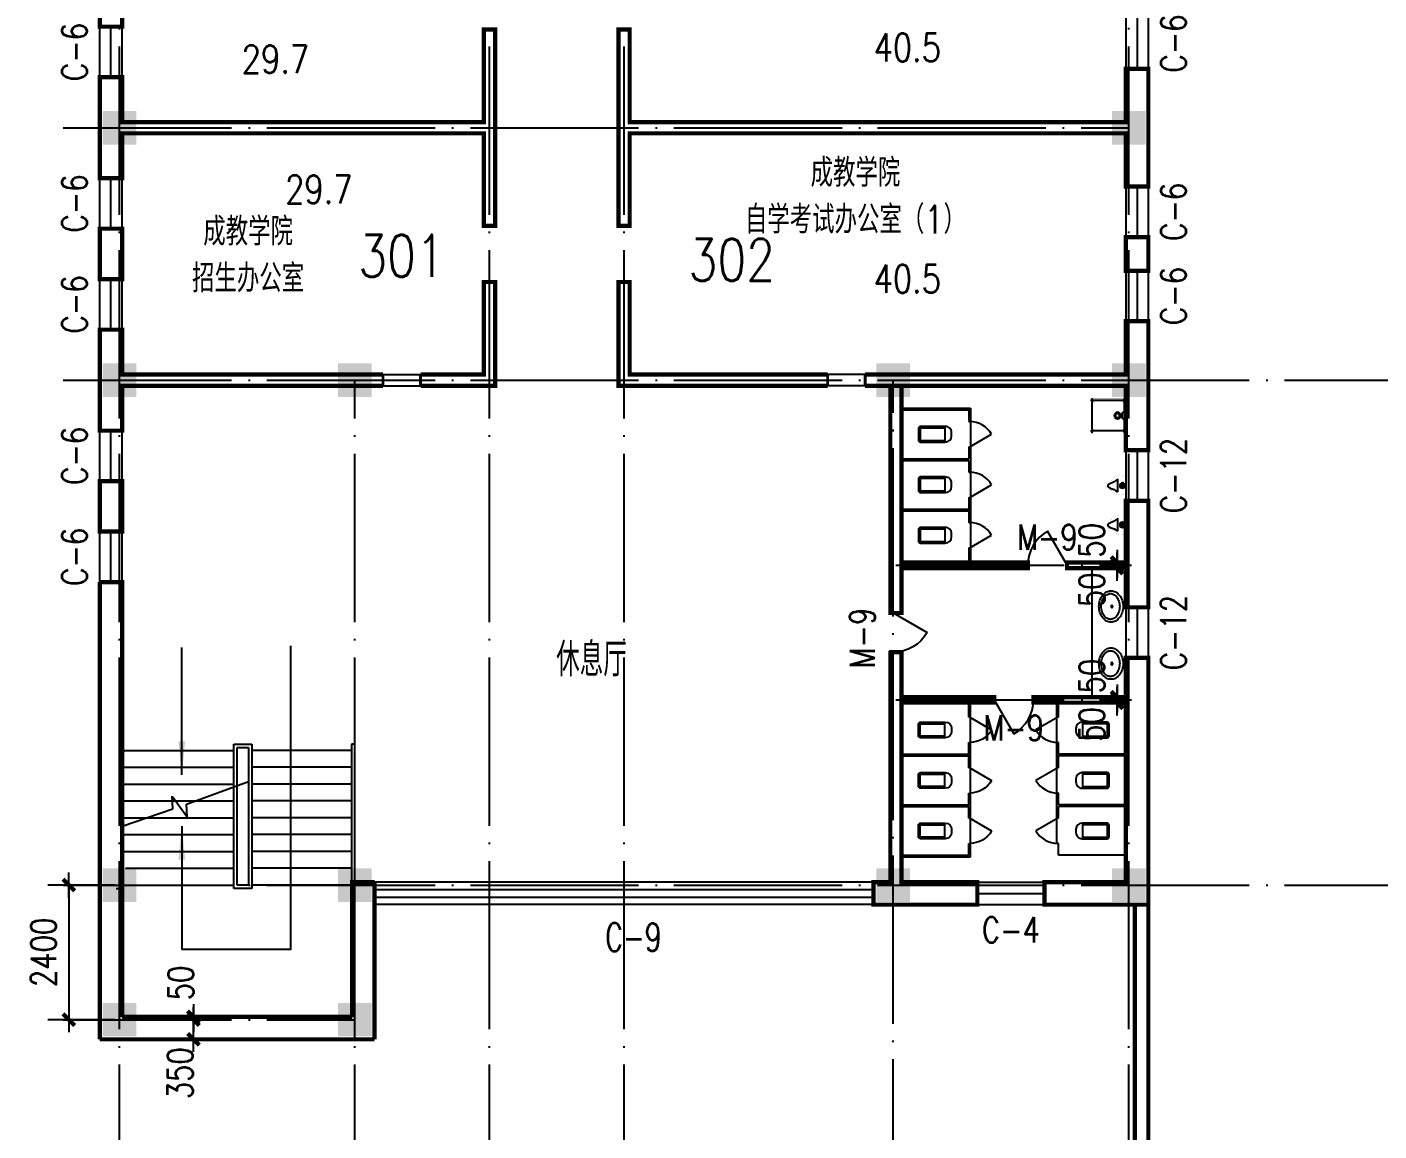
# Model space of a CAD drawing. Extents: x -55219 to 470149, y 494712 to 780039.
# Drawn here: x 226909 to 251020, y 612417 to 632094 of the extents above; entities that cross this region are included whole.
import ezdxf
from ezdxf.enums import TextEntityAlignment as Align

# ---------------------------------------------------------------- set-up
doc = ezdxf.new("R2010")
doc.units = 0
doc.header["$LTSCALE"] = 1500
doc.header["$MEASUREMENT"] = 0
doc.linetypes.add('DOTE', pattern=[2.42, 2, -0.2, 0.02, -0.2])
doc.layers.get('0').update_dxf_attribs({"linetype": 'CONTINUOUS'})
doc.layers.get('DEFPOINTS').update_dxf_attribs({"linetype": 'CONTINUOUS'})
for name, color, linetype in [('COLUMN', 7, 'CONTINUOUS'), ('DOTE', 1, 'DOTE'), ('LVTRY', 6, 'CONTINUOUS'), ('LVTRY_WINDOW', 7, 'CONTINUOUS'), ('OTHER', 7, 'CONTINUOUS'), ('PUB_DIM', 3, 'CONTINUOUS'), ('PUB_TEXT', 7, 'CONTINUOUS'), ('PUB_WALL', 255, 'CONTINUOUS'), ('STAIR', 2, 'CONTINUOUS'), ('WALL', 255, 'CONTINUOUS'), ('WINDOW', 2, 'CONTINUOUS'), ('WINDOW_TEXT', 7, 'CONTINUOUS')]:
    doc.layers.add(name, color=color, linetype=linetype)
doc.styles.add('_HZTXT', font='txt.shx', dxfattribs={"width": 0.8, "bigfont": 'hztxt.shx'})
doc.styles.add('_SIMPLEX', font='SIMPLEX.shx', dxfattribs={"width": 0.6})
doc.styles.add('DIM_FONT', font='SIMPLEX.shx', dxfattribs={"width": 0.8})
doc.styles.add('SIMPLEX', font='SIMPLEX.SHX')
doc.dimstyles.new('AXIS150', dxfattribs={"dimscale": 1.5, "dimtxt": 300, "dimasz": 1, "dimexe": 250, "dimexo": 300, "dimgap": 150, "dimtad": 1, "dimdec": 0, "dimzin": 0, "dimdsep": 46, "dimtxsty": 'DIM_FONT', "dimblk": '_DIMX', "dimcen": 0.09, "dimse1": 1, "dimse2": 1, "dimclrt": 7, "dimadec": 0, "dimazin": 0, "dimtfac": 1, "dimtdec": 0, "dimtix": 1, "dimtmove": 2, "dimatfit": 3, "dimldrblk": '_DIMX', "dimfxl": 1, "dimtolj": 1, "dimtzin": 0, "dimarcsym": 0})
doc.dimstyles.new('DIMN150', dxfattribs={"dimscale": 1.5, "dimtxt": 300, "dimasz": 1, "dimexe": 250, "dimexo": 300, "dimgap": 150, "dimtad": 1, "dimdec": 0, "dimzin": 0, "dimdsep": 46, "dimtxsty": 'DIM_FONT', "dimblk": '_DIMX', "dimcen": 0.09, "dimclrt": 7, "dimadec": 0, "dimazin": 0, "dimtfac": 1, "dimtdec": 0, "dimtix": 1, "dimtmove": 2, "dimatfit": 3, "dimldrblk": '_DIMX', "dimfxl": 1, "dimtolj": 1, "dimtzin": 0, "dimarcsym": 0})

# ---------------------------------------------------------------- blocks, each defined once
blk = doc.blocks.new('_FZH')
blk.add_solid([(0.5, 0.5), (0.5, -0.5), (-0.5, 0.5), (-0.5, -0.5)])
blk = doc.blocks.new('_ARROW')
blk.add_solid([(0, 0), (-1, 0.1), (-1, -0.1)])
blk = doc.blocks.new('_LV6')
for p, q in [((-140, -340), (-140, -780)), ((-110, -340), (-110, -770)), ((100, -300), (-100, -300)), ((100, -330), (-100, -330)), ((110, -770), (110, -340)), ((140, -780), (140, -340)), ((140, -770), (-140, -770)), ((-30, -890), (30, -890))]:
    blk.add_line(p, q)
for centre, radius, start, end in [((-100, -340), 40, 90, 180), ((-100, -340), 10, 90, 180), ((100, -340), 40, 0, 90), ((100, -340), 10, 0, 90), ((-30, -780), 110, 180, 270), ((30, -780), 110, 270, 0)]:
    blk.add_arc(centre, radius, start, end)
blk = doc.blocks.new('_DBLK')
blk.add_line((-0.5, 0), (0, -0.866))
blk.add_arc((-0.5, 0), 1, 300, 0)
at = {"layer": 'WINDOW_TEXT', "style": 'SIMPLEX', "flags": 9}
blk.add_attdef('A', text='', height=1, dxfattribs=at).set_placement((0, 1.5), align=Align.MIDDLE)
blk = doc.blocks.new('M_E9')
for p, q in [((-285, -420), (-285, -40)), ((-265, -20), (265, -20)), ((285, -180), (245, -197.5)), ((285, -40), (285, -420)), ((245, -197.5), (245, -262.5)), ((245, -262.5), (285, -280)), ((265, -440), (-265, -440))]:
    blk.add_line(p, q)
at = {"const_width": 1.5}
for points in [[(-275, 0, 0.4142136), (-305, -30, 0.4142136)], [(305, -30, 0.4142136), (275, 0, 0.4142136)], [(-305, -430, 0.4142136), (-275, -460, 0.4142136)], [(275, -460, 0.4142136), (305, -430, 0.4142136)]]:
    blk.add_lwpolyline(points, format="xyb", dxfattribs=at)
for points in [[(-275, 0), (275, 0)], [(-305, -430), (-305, -30)], [(305, -30), (305, -430)], [(275, -460), (-275, -460)]]:
    blk.add_lwpolyline(points, dxfattribs=at)
for radius in [50, 32.5]:
    blk.add_circle((165, -230), radius)
for centre, start, end in [((-265, -40), 90, 180), ((265, -40), 0, 90), ((-265, -420), 180, 270), ((265, -420), 270, 0)]:
    blk.add_arc(centre, 20, start, end)
at = {"width": 0.8, "flags": 9}
for tag in ['XSIZE', 'YSIZE']:
    blk.add_attdef(tag, (0, 0), '', height=0.5, dxfattribs=at)
blk = doc.blocks.new('M_E14')
blk.add_line((-116, -146), (109, -146))
at = {"const_width": 1.5}
for points in [[(-185, 0), (-185, -10), (-165, -10)], [(-185, 0), (185, 0), (185, -10), (165, -10)], [(-137, -207), (-146, -194), (-153, -182), (-159, -172), (-163, -162), (-166, -154), (-168, -146), (-169, -139), (-170, -133), (-171, -127), (-172, -121), (-172, -115), (-173, -110), (-173, -104), (-173, -98), (-173, -92), (-173, -86), (-173, -79), (-173, -72), (-172, -64), (-171, -54), (-170, -44), (-168, -31), (-166, -17), (-164, -9)], [(-137, -205), (-127, -214)], [(-130, -211), (-128, -213), (-120, -221), (-113, -229), (-107, -236), (-102, -244), (-98, -251), (-93, -259), (-90, -266), (-86, -274), (-83, -281), (-80, -288), (-77, -295), (-74, -302), (-71, -308), (-68, -314), (-65, -320), (-62, -325), (-58, -330), (-55, -334), (-51, -338), (-47, -342), (-43, -345), (-39, -348), (-34, -351), (-30, -353), (-25, -355), (-20, -357), (-15, -358), (-10, -359), (-5, -360), (0, -360), (0, -360)], [(120, -218), (119, -220), (110, -227), (103, -235), (97, -242), (91, -249), (86, -256), (81, -264), (77, -271), (73, -278), (70, -285), (66, -292), (63, -299), (60, -306), (57, -312), (53, -318), (50, -323), (46, -328), (42, -332), (38, -337), (34, -340), (30, -344), (26, -347), (22, -350), (17, -352), (12, -354), (8, -356), (3, -357), (-1, -358)], [(129, -212), (117, -220)], [(128, -215), (138, -202), (145, -191), (152, -180), (156, -171), (160, -163), (162, -156), (164, -149), (165, -142), (166, -136), (167, -130), (168, -125), (169, -119), (170, -114), (170, -108), (170, -102), (171, -96), (171, -89), (171, -82), (171, -73), (171, -64), (170, -53), (169, -41), (167, -27), (165, -10)], [(166, -14), (165, -9)]]:
    blk.add_lwpolyline(points, dxfattribs=at)
for radius in [47.3, 34.6, 22.1]:
    blk.add_circle((-4, -62), radius)
for centre, radius, start, end in [((-387, -363), 346, 14.0616, 38.7001), ((331, -366), 312, 135.2868, 164.3913), ((-10, -276), 40.9, 183.6565, 351.9398)]:
    blk.add_arc(centre, radius, start, end)
at = {"width": 0.8, "flags": 9}
for tag in ['XSIZE', 'YSIZE']:
    blk.add_attdef(tag, (0, 0), '', height=0.5, dxfattribs=at)
blk = doc.blocks.new('_LV3')
for points in [[(280, -265, 0.12431), (260, -186, 0.105707), (198, -113, 0.086941), (110, -67, 0.077137), (0, -50, 0.077137), (-110, -67, 0.086941), (-198, -113, 0.105707), (-260, -186, 0.12431), (-280, -265, 0.12431), (-260, -344, 0.105707), (-198, -417, 0.086941), (-110, -463, 0.077137), (0, -480, 0.077137), (110, -463, 0.086941), (198, -417, 0.105707), (260, -344, 0.12431)], [(230, -275, 0.12431), (216, -220, 0.105707), (168, -163, 0.086941), (95, -125, 0.077137), (0, -110, 0.077137), (-95, -125, 0.086941), (-168, -163, 0.105707), (-216, -220, 0.12431), (-230, -275, 0.12431), (-216, -330, 0.105707), (-168, -387, 0.086941), (-95, -425, 0.077137), (0, -440, 0.077137), (95, -425, 0.086941), (168, -387, 0.105707), (216, -330, 0.12431)]]:
    blk.add_lwpolyline(points, format="xyb", close=True)
blk.add_circle((0, -250), 20)
blk = doc.blocks.new('_DIMX')
blk.add_line((-150, 0), (150, 0))
at = {"const_width": 50}
blk.add_lwpolyline([(-70, -70), (70, 70)], dxfattribs=at)
blk = doc.blocks.new('*D275')
at = {"color": 0, "linetype": 'ByBlock'}
for p, q in [((229427, 614400), (229502, 614400)), ((229877, 614402), (229877, 614403)), ((229877, 614050), (229877, 614400)), ((229877, 614050), (229877, 614400)), ((229427, 614050), (229502, 614050)), ((229877, 614049), (229877, 614047))]:
    blk.add_line(p, q, dxfattribs=at)
at = {"layer": 'DEFPOINTS', "color": 0, "linetype": 'ByBlock'}
for p in [(229877, 614400), (229877, 614400), (229877, 614050)]:
    blk.add_point(p, dxfattribs=at)
at = {"color": 0, "linetype": 'ByBlock', "xscale": 1.5, "yscale": 1.5, "zscale": 1.5}
for p, rotation in [((229877, 614400), 270), ((229877, 614050), 90)]:
    blk.add_blockref('_DIMX', p, dxfattribs=dict(at, rotation=rotation))
at = {"color": 7, "linetype": 'ByBlock', "insert": (229639, 613446), "char_height": 450, "attachment_point": 5, "rotation": 90, "style": 'DIM_FONT'}
blk.add_mtext('\\A1;350', dxfattribs=at)
blk = doc.blocks.new('*D276')
at = {"color": 0, "linetype": 'ByBlock'}
for p, q in [((229427, 614450), (229502, 614450)), ((229427, 614400), (229502, 614400)), ((229877, 614452), (229877, 614453)), ((229877, 614400), (229877, 614450)), ((229877, 614400), (229877, 614450)), ((229877, 614399), (229877, 614397))]:
    blk.add_line(p, q, dxfattribs=at)
at = {"layer": 'DEFPOINTS', "color": 0, "linetype": 'ByBlock'}
for p in [(229877, 614450), (229877, 614450), (229877, 614400)]:
    blk.add_point(p, dxfattribs=at)
at = {"color": 0, "linetype": 'ByBlock', "xscale": 1.5, "yscale": 1.5, "zscale": 1.5}
for p, rotation in [((229877, 614450), 270), ((229877, 614400), 90)]:
    blk.add_blockref('_DIMX', p, dxfattribs=dict(at, rotation=rotation))
at = {"color": 7, "linetype": 'ByBlock', "insert": (229650, 615054), "char_height": 450, "attachment_point": 5, "rotation": 90, "style": 'DIM_FONT'}
blk.add_mtext('\\A1;50', dxfattribs=at)
blk = doc.blocks.new('*D277')
at = {"color": 0, "linetype": 'ByBlock'}
for p, q in [((228474, 616800), (227279, 616800)), ((227654, 616799), (227654, 614402)), ((228474, 614400), (227279, 614400))]:
    blk.add_line(p, q, dxfattribs=at)
at = {"layer": 'DEFPOINTS', "color": 0, "linetype": 'ByBlock'}
for p in [(228924, 616800), (227654, 614400), (228924, 614400)]:
    blk.add_point(p, dxfattribs=at)
at = {"color": 0, "linetype": 'ByBlock', "xscale": 1.5, "yscale": 1.5, "zscale": 1.5}
for p, rotation in [((227654, 616800), 90), ((227654, 614400), 270)]:
    blk.add_blockref('_DIMX', p, dxfattribs=dict(at, rotation=rotation))
at = {"color": 7, "linetype": 'ByBlock', "insert": (227204, 615600), "char_height": 450, "attachment_point": 5, "rotation": 90, "style": 'DIM_FONT'}
blk.add_mtext('\\A1;2400', dxfattribs=at)
blk = doc.blocks.new('_WBLK')
for p, q in [((-0.5, 0.5), (0.5, 0.5)), ((-0.5, 0), (0.5, 0)), ((-0.5, -0.5), (0.5, -0.5))]:
    blk.add_line(p, q)
at = {"layer": 'WINDOW_TEXT', "style": 'SIMPLEX', "flags": 9}
blk.add_attdef('A', text='', height=1, dxfattribs=at).set_placement((0, 1.5), align=Align.MIDDLE)
blk = doc.blocks.new('*D1328')
at = {"color": 0, "linetype": 'ByBlock'}
for p, q in [((246348, 620102), (246348, 620103)), ((246348, 620050), (246348, 620100)), ((246348, 620050), (246348, 620100)), ((246348, 620049), (246348, 620047))]:
    blk.add_line(p, q, dxfattribs=at)
at = {"layer": 'DEFPOINTS', "color": 0, "linetype": 'ByBlock'}
for p in [(246348, 620100), (246348, 620100), (246348, 620050)]:
    blk.add_point(p, dxfattribs=at)
at = {"color": 0, "linetype": 'ByBlock', "xscale": 1.5, "yscale": 1.5, "zscale": 1.5}
for p, rotation in [((246348, 620100), 270), ((246348, 620050), 90)]:
    blk.add_blockref('_DIMX', p, dxfattribs=dict(at, rotation=rotation))
at = {"color": 7, "linetype": 'ByBlock', "insert": (245898, 619663), "char_height": 450, "attachment_point": 5, "rotation": 90, "style": 'DIM_FONT'}
blk.add_mtext('\\A1;50', dxfattribs=at)
blk = doc.blocks.new('*D1329')
at = {"color": 0, "linetype": 'ByBlock'}
for p, q in [((246348, 620152), (246348, 620153)), ((246348, 620100), (246348, 620150)), ((246348, 620100), (246348, 620150)), ((246348, 620099), (246348, 620097))]:
    blk.add_line(p, q, dxfattribs=at)
at = {"layer": 'DEFPOINTS', "color": 0, "linetype": 'ByBlock'}
for p in [(246348, 620150), (246348, 620150), (246348, 620100)]:
    blk.add_point(p, dxfattribs=at)
at = {"color": 0, "linetype": 'ByBlock', "xscale": 1.5, "yscale": 1.5, "zscale": 1.5}
for p, rotation in [((246348, 620150), 270), ((246348, 620100), 90)]:
    blk.add_blockref('_DIMX', p, dxfattribs=dict(at, rotation=rotation))
at = {"color": 7, "linetype": 'ByBlock', "insert": (245898, 620525), "char_height": 450, "attachment_point": 5, "rotation": 90, "style": 'DIM_FONT'}
blk.add_mtext('\\A1;50', dxfattribs=at)
blk = doc.blocks.new('*D1330')
at = {"color": 0, "linetype": 'ByBlock'}
for p, q in [((246348, 622502), (246348, 622503)), ((246348, 622450), (246348, 622500)), ((246348, 622450), (246348, 622500)), ((246348, 622449), (246348, 622447))]:
    blk.add_line(p, q, dxfattribs=at)
at = {"layer": 'DEFPOINTS', "color": 0, "linetype": 'ByBlock'}
for p in [(246348, 622500), (246348, 622500), (246348, 622450)]:
    blk.add_point(p, dxfattribs=at)
at = {"color": 0, "linetype": 'ByBlock', "xscale": 1.5, "yscale": 1.5, "zscale": 1.5}
for p, rotation in [((246348, 622500), 270), ((246348, 622450), 90)]:
    blk.add_blockref('_DIMX', p, dxfattribs=dict(at, rotation=rotation))
at = {"color": 7, "linetype": 'ByBlock', "insert": (245898, 622063), "char_height": 450, "attachment_point": 5, "rotation": 90, "style": 'DIM_FONT'}
blk.add_mtext('\\A1;50', dxfattribs=at)
blk = doc.blocks.new('*D1331')
at = {"color": 0, "linetype": 'ByBlock'}
for p, q in [((246348, 622552), (246348, 622553)), ((246348, 622500), (246348, 622550)), ((246348, 622500), (246348, 622550)), ((246348, 622499), (246348, 622497))]:
    blk.add_line(p, q, dxfattribs=at)
at = {"layer": 'DEFPOINTS', "color": 0, "linetype": 'ByBlock'}
for p in [(246348, 622550), (246348, 622550), (246348, 622500)]:
    blk.add_point(p, dxfattribs=at)
at = {"color": 0, "linetype": 'ByBlock', "xscale": 1.5, "yscale": 1.5, "zscale": 1.5}
for p, rotation in [((246348, 622550), 270), ((246348, 622500), 90)]:
    blk.add_blockref('_DIMX', p, dxfattribs=dict(at, rotation=rotation))
at = {"color": 7, "linetype": 'ByBlock', "insert": (245898, 622944), "char_height": 450, "attachment_point": 5, "rotation": 90, "style": 'DIM_FONT'}
blk.add_mtext('\\A1;50', dxfattribs=at)

msp = doc.modelspace()

# ---------------------------------------------------------------- linework, layer by layer
for p, q in [((242306.3, 616850.4), (242306.3, 620950.4)), ((242506.3, 618150.4), (242506.3, 620050.4))]:
    msp.add_line(p, q)
at = {"layer": 'DOTE'}
for p, q in [((228556.3, 603338.4), (228556.3, 673575.1)), ((237556.3, 603338.4), (237556.3, 673575.1)), ((246556.3, 603338.4), (246556.3, 673575.1)), ((235156.3, 603338.4), (235156.3, 659400.4)), ((227556.3, 630300.4), (246556.3, 630300.4)), ((227556.3, 625800.4), (306558.6, 625800.4)), ((227556.3, 625800.4), (246556.3, 625800.4)), ((232756.3, 603338.4), (232756.3, 625800.4)), ((242356.3, 603437.5), (242356.3, 625800.4)), ((242406.3, 622500.4), (246606.3, 622500.4)), ((242406.3, 620100.4), (246606.3, 620100.4)), ((227556.3, 616800.4), (299906.3, 616800.4)), ((227556.3, 614400.4), (232756.3, 614400.4))]:
    msp.add_line(p, q, dxfattribs=at)
at = {"layer": 'LVTRY'}
for p, q in [((242506.3, 625300.1), (243736.3, 625300.1)), ((242506.3, 625270.1), (243706.3, 625270.1)), ((243706.3, 625270.1), (243706.3, 625060.1)), ((243736.3, 625300.1), (243736.3, 625060.1)), ((243706.3, 625060.1), (243736.3, 625060.1)), ((243736.3, 625060.1), (243736.3, 622550.1)), ((243706.3, 624610.1), (243706.3, 624400.1)), ((243706.3, 624610.1), (243736.3, 624610.1)), ((243736.3, 624610.1), (243736.3, 624160.1)), ((242506.3, 624400.1), (243706.3, 624400.1)), ((242506.3, 624370.1), (243706.3, 624370.1)), ((243706.3, 624370.1), (243706.3, 624160.1)), ((243706.3, 624160.1), (243736.3, 624160.1)), ((243706.3, 623710.1), (243706.3, 623500.1)), ((243706.3, 623710.1), (243736.3, 623710.1)), ((242506.3, 623500.1), (243735.8, 623500.1)), ((242506.3, 623500.1), (243706.3, 623500.1)), ((242506.3, 623470.1), (243706.3, 623470.1)), ((243706.3, 623470.1), (243706.3, 623260.1)), ((243736.3, 623500.6), (243735.8, 623500.1)), ((243706.3, 623260.1), (243736.3, 623260.1)), ((243706.3, 622810.1), (243736.3, 622810.1)), ((243706.3, 622810.1), (243706.3, 622550.1)), ((245906.3, 620150.4), (245906.3, 622450.1)), ((243706.3, 619790.4), (243706.3, 620050.4)), ((243736.3, 619999.9), (243735.8, 620000.4)), ((243736.3, 617540.4), (243736.3, 620050.4)), ((245276.3, 617540.4), (245276.3, 620050.4)), ((245276.3, 619999.9), (245276.8, 620000.4)), ((245306.3, 619790.4), (245306.3, 620050.4)), ((243706.3, 619790.4), (243736.3, 619790.4)), ((245306.3, 619790.4), (245276.3, 619790.4)), ((243706.3, 619130.4), (243706.3, 619340.4)), ((243706.3, 619340.4), (243736.3, 619340.4)), ((245306.3, 619340.4), (245276.3, 619340.4)), ((245306.3, 619130.4), (245306.3, 619340.4)), ((242506.3, 619130.4), (243706.3, 619130.4)), ((242506.3, 619100.4), (243735.8, 619100.4)), ((242506.3, 619100.4), (243706.3, 619100.4)), ((243706.3, 618890.4), (243706.3, 619100.4)), ((243736.3, 619099.9), (243735.8, 619100.4)), ((245276.3, 619099.9), (245276.8, 619100.4)), ((246506.3, 619100.4), (245276.8, 619100.4)), ((246506.3, 619130.4), (245306.3, 619130.4)), ((246506.3, 619100.4), (245306.3, 619100.4)), ((245306.3, 618890.4), (245306.3, 619100.4)), ((243706.3, 618890.4), (243736.3, 618890.4)), ((245306.3, 618890.4), (245276.3, 618890.4)), ((242506.3, 618230.4), (243706.3, 618230.4)), ((243706.3, 618230.4), (243706.3, 618440.4)), ((243706.3, 618440.4), (243736.3, 618440.4)), ((243736.3, 617990.4), (243736.3, 618440.4)), ((245276.3, 617990.4), (245276.3, 618440.4)), ((245306.3, 618440.4), (245276.3, 618440.4)), ((245306.3, 618230.4), (245306.3, 618440.4)), ((246506.3, 618230.4), (245306.3, 618230.4)), ((242506.3, 618200.4), (243706.3, 618200.4)), ((243706.3, 617990.4), (243706.3, 618200.4)), ((243706.3, 617990.4), (243736.3, 617990.4)), ((245306.3, 617990.4), (245276.3, 617990.4)), ((245306.3, 617990.4), (245306.3, 618200.4)), ((246506.3, 618200.4), (245306.3, 618200.4)), ((243706.3, 617330.4), (243706.3, 617540.4)), ((243706.3, 617540.4), (243736.3, 617540.4)), ((243736.3, 617300.4), (243736.3, 617540.4)), ((245306.3, 617540.4), (245276.3, 617540.4)), ((245306.3, 617330.4), (245306.3, 617540.4)), ((242506.3, 617330.4), (243706.3, 617330.4)), ((242506.3, 617300.4), (243736.3, 617300.4)), ((246506.3, 617330.4), (245306.3, 617330.4)), ((242006.3, 616850.4), (233106.3, 616850.4)), ((242006.3, 616715.4), (233106.3, 616715.4)), ((242006.3, 616575.9), (233106.3, 616575.9)), ((242006.3, 616450.4), (233106.3, 616450.4))]:
    msp.add_line(p, q, dxfattribs=at)
at = {"layer": 'LVTRY', "const_width": 50}
for points in [[(233256.3, 625900.4), (233256.3, 625700.4)], [(233926.3, 625700.4), (233926.3, 625900.4)], [(241186.3, 625700.4), (241186.3, 625900.4)], [(241856.3, 625900.4), (241856.3, 625700.4)]]:
    msp.add_lwpolyline(points, dxfattribs=at)
at = {"layer": 'OTHER'}
for p, q in [((229753.5, 618244.7), (230859.5, 618645.8)), ((229499.8, 618386.7), (229762.7, 618014)), ((229509, 618156), (229499.8, 618386.7)), ((229762.7, 618014), (229753.5, 618244.7)), ((228606.3, 617850.4), (229509, 618156))]:
    msp.add_line(p, q, dxfattribs=at)
at = {"layer": 'PUB_DIM'}
for points in [[(229668.8, 617850.4), (229668.8, 615655.2), (231613.9, 615655.2), (231613.9, 621061.4)], [(229668.8, 618763.7), (229668.8, 621034.4)]]:
    msp.add_lwpolyline(points, dxfattribs=at)
at = {"layer": 'PUB_WALL', "const_width": 75}
for points in [[(246666.3, 616450.4), (246666.3, 605333.1), (246666.8, 605332.6), (284932.6, 605332.6), (300774, 621174), (300774, 662300.4), (289656.3, 662300.4)], [(246906.3, 629250.4), (246906.3, 631350.4), (246506.3, 631350.4), (246506.3, 630400.4), (237656.3, 630400.4), (237656.3, 632050.4), (237456.3, 632050.4), (237456.3, 628550.4), (237656.3, 628550.4), (237656.3, 630200.4), (246506.3, 630200.4), (246506.3, 629250.4), (246906.3, 629250.4)], [(233926.3, 625700.4), (235256.3, 625700.4), (235256.3, 627550.4), (235056.3, 627550.4), (235056.3, 625900.4), (233926.3, 625900.4)], [(241186.3, 625700.4), (237456.3, 625700.4), (237456.3, 627550.4), (237656.3, 627550.4), (237656.3, 625900.4), (241186.3, 625900.4)], [(241856.3, 625900.4), (246506.3, 625900.4), (246506.3, 626850.4), (246906.3, 626850.4), (246906.3, 624550.4), (246506.3, 624550.4), (246506.3, 625700.4), (241856.3, 625700.4)], [(233256.3, 625900.4), (228606.3, 625900.4), (228606.3, 626700.4), (228206.3, 626700.4), (228206.3, 624900.4), (228606.3, 624900.4), (228606.3, 625700.4), (233256.3, 625700.4)], [(242306.3, 625700.4), (242306.3, 622500.4), (242306.3, 621650.4), (242506.3, 621650.4), (242506.3, 622450.1), (244756.3, 622450.1), (244756.3, 622550.1), (242506.3, 622550.1), (242506.3, 625700.4)], [(246506.3, 622450.1), (246506.3, 622450.1), (245456.3, 622450.1), (245456.3, 622550.1), (246506.3, 622550.1)], [(242506.3, 621650.4), (242506.3, 622450.1)], [(228206.3, 622200.4), (228606.3, 622200.4), (228606.3, 614450.9)], [(228206.3, 614050.9), (228206.3, 622200.4)], [(246506.3, 620150.4), (246506.3, 620150.4), (244856.3, 620150.4), (244856.3, 620050.4), (246506.3, 620050.4)], [(228606.3, 619200.4), (228606.3, 620028.5)], [(228606.3, 619018.9), (228606.3, 618818.9)], [(232706.3, 614450.9), (232706.3, 616850.4), (233106.3, 616850.4)], [(233106.3, 614050.9), (233106.3, 616850.4)], [(232706.3, 616699.9), (232706.8, 616700.4)], [(228606.8, 614450.4), (232705.8, 614450.4)], [(228206.8, 614050.4), (233105.8, 614050.4)]]:
    msp.add_lwpolyline(points, dxfattribs=at)
at = {"layer": 'PUB_WALL'}
msp.add_lwpolyline([(246906.3, 616450.4, 75, 75, 0), (246906.3, 605572.6, 75, 75, 0), (284833.2, 605572.6, 75, 75, 0), (300534, 621273.4, 75, 75, 0), (300534, 662060.4, 75, 75, 0), (289656.3, 662060.4, 75, 75, 0)], format="xyseb", dxfattribs=at)
at = {"layer": 'PUB_WALL', "const_width": 75}
for points in [[(228206.3, 633000.4), (228206.3, 632100.4), (228606.3, 632100.4), (228606.3, 633000.4)], [(235256.3, 628550.4), (235056.3, 628550.4), (235056.3, 630200.4), (228606.3, 630200.4), (228606.3, 629400.4), (228206.3, 629400.4), (228206.3, 631200.4), (228606.3, 631200.4), (228606.3, 630400.4), (235056.3, 630400.4), (235056.3, 632050.4), (235256.3, 632050.4)], [(228206.3, 628500.4), (228206.3, 627600.4), (228606.3, 627600.4), (228606.3, 628500.4)], [(246506.3, 628350.4), (246506.3, 627750.4), (246906.3, 627750.4), (246906.3, 628350.4)], [(228206.3, 624000.4), (228206.3, 623100.4), (228606.3, 623100.4), (228606.3, 624000.4)], [(246506.3, 621750.4), (246506.3, 623650.4), (246906.3, 623650.4), (246906.3, 621750.4)], [(242506.3, 620950.4), (242506.3, 620150.4), (244156.3, 620150.4), (244156.3, 620050.4), (242506.3, 620050.4), (242506.3, 616850.4), (243856.3, 616850.4), (243856.3, 616450.4), (243731.3, 616450.4), (242006.3, 616450.4), (242006.3, 616850.4), (242306.3, 616850.4), (242306.3, 620949.9), (242306.8, 620950.4)], [(246506.3, 616850.4), (246506.3, 620850.4), (246906.3, 620850.4), (246906.3, 616450.4), (245056.3, 616450.4), (245056.3, 616850.4)]]:
    msp.add_lwpolyline(points, close=True, dxfattribs=at)
at = {"layer": 'STAIR'}
for p, q in [((228606.3, 619200.4), (230596.3, 619200.4)), ((230596.3, 619312.4), (230916.3, 619312.4)), ((230596.3, 616740.4), (230596.3, 619312.4)), ((230656.3, 619252.4), (230856.3, 619252.4)), ((230656.3, 616800.4), (230656.3, 619252.4)), ((230856.3, 619252.4), (230856.3, 616800.4)), ((230916.3, 619312.4), (230916.3, 616740.4)), ((232696.3, 619200.4), (230916.3, 619200.4)), ((232756.3, 619312.4), (232696.3, 619312.4)), ((232696.3, 619312.4), (232696.3, 616890.4)), ((232756.3, 616890.4), (232756.3, 619312.4)), ((228606.3, 618900.4), (230596.3, 618900.4)), ((232696.3, 618900.4), (230916.3, 618900.4)), ((228606.3, 618600.4), (230596.3, 618600.4)), ((232696.3, 618600.4), (230916.3, 618600.4)), ((228606.3, 618300.4), (230596.3, 618300.4)), ((232696.3, 618300.4), (230916.3, 618300.4)), ((228606.3, 618000.4), (230596.3, 618000.4)), ((232696.3, 618000.4), (230916.3, 618000.4)), ((228606.3, 617700.4), (230596.3, 617700.4)), ((232696.3, 617700.4), (230916.3, 617700.4)), ((228606.3, 617400.4), (230596.3, 617400.4)), ((232696.3, 617400.4), (230916.3, 617400.4)), ((228666.3, 617100.4), (230596.3, 617100.4)), ((232696.3, 617100.4), (230916.3, 617100.4)), ((228666.3, 616800.4), (230596.3, 616800.4)), ((230856.3, 616800.4), (230656.3, 616800.4)), ((232696.3, 616800.4), (230916.3, 616800.4)), ((228496.3, 616740.4), (228556.3, 616740.4)), ((230916.3, 616740.4), (230596.3, 616740.4)), ((232696.3, 616740.4), (232756.3, 616740.4)), ((233056.3, 614650.9), (233056.8, 614650.4)), ((232756.3, 614050.4), (232756.3, 614350.4)), ((232456.3, 614050.4), (232456.3, 614050.9)), ((232456.3, 614050.9), (232456.8, 614050.4))]:
    msp.add_line(p, q, dxfattribs=at)
at = {"layer": 'WALL'}
for p, q in [((235056.3, 632050.4), (235256.3, 632050.4)), ((235056.3, 632050.4), (235056.3, 630400.4)), ((235256.3, 632050.4), (235256.3, 628550.4)), ((237656.3, 632050.4), (237456.3, 632050.4)), ((237456.3, 628550.4), (237456.3, 632050.4)), ((237656.3, 630400.4), (237656.3, 632050.4)), ((246506.3, 631350.4), (246906.3, 631350.4)), ((246506.3, 631350.4), (246506.3, 630400.4)), ((246906.3, 631350.4), (246906.3, 629250.4)), ((228206.3, 631200.4), (228606.3, 631200.4)), ((228206.3, 629400.4), (228206.3, 631200.4)), ((228606.3, 630400.4), (228606.3, 631200.4)), ((228606.3, 630400.4), (235056.3, 630400.4)), ((246506.3, 630400.4), (237656.3, 630400.4)), ((228606.3, 629400.4), (228606.3, 630200.4)), ((228606.3, 630200.4), (235056.3, 630200.4)), ((235056.3, 630200.4), (235056.3, 628550.4)), ((237656.3, 628550.4), (237656.3, 630200.4)), ((246506.3, 630200.4), (237656.3, 630200.4)), ((246506.3, 630200.4), (246506.3, 629250.4)), ((228206.3, 629400.4), (228606.3, 629400.4)), ((246506.3, 629250.4), (246906.3, 629250.4)), ((228206.3, 627600.4), (228206.3, 628500.4)), ((228206.3, 628500.4), (228606.3, 628500.4)), ((228606.3, 627600.4), (228606.3, 628500.4)), ((235056.3, 628550.4), (235256.3, 628550.4)), ((237656.3, 628550.4), (237456.3, 628550.4)), ((246506.3, 628350.4), (246906.3, 628350.4)), ((246506.3, 628350.4), (246506.3, 627750.4)), ((246906.3, 628350.4), (246906.3, 627750.4)), ((246506.3, 627750.4), (246906.3, 627750.4)), ((228206.3, 627600.4), (228606.3, 627600.4)), ((235056.3, 627550.4), (235256.3, 627550.4)), ((235056.3, 627550.4), (235056.3, 625900.4)), ((235256.3, 627550.4), (235256.3, 625700.4)), ((237656.3, 627550.4), (237456.3, 627550.4)), ((237456.3, 625700.4), (237456.3, 627550.4)), ((237656.3, 625900.4), (237656.3, 627550.4)), ((228206.3, 624900.4), (228206.3, 626700.4)), ((228206.3, 626700.4), (228606.3, 626700.4)), ((228606.3, 625900.4), (228606.3, 626700.4)), ((246506.3, 626850.4), (246906.3, 626850.4)), ((246506.3, 626850.4), (246506.3, 625900.4)), ((246906.3, 626850.4), (246906.3, 624550.4)), ((228606.3, 625900.4), (235056.3, 625900.4)), ((228606.3, 624900.4), (228606.3, 625700.4)), ((228606.3, 625700.4), (235256.3, 625700.4)), ((246506.3, 625700.4), (237456.3, 625700.4)), ((246506.3, 625900.4), (237656.3, 625900.4)), ((242306.3, 622500.4), (242306.3, 625700.4)), ((242506.3, 622550.1), (242506.3, 625700.4)), ((246506.3, 625700.4), (246506.3, 624550.4)), ((228206.3, 624900.4), (228606.3, 624900.4)), ((246506.3, 624550.4), (246906.3, 624550.4)), ((228206.3, 623100.4), (228206.3, 624000.4)), ((228206.3, 624000.4), (228606.3, 624000.4)), ((228606.3, 623100.4), (228606.3, 624000.4)), ((246506.3, 623650.4), (246906.3, 623650.4)), ((246506.3, 623650.4), (246506.3, 621750.4)), ((246906.3, 623650.4), (246906.3, 621750.4)), ((228206.3, 623100.4), (228606.3, 623100.4)), ((242506.3, 622550.1), (244756.3, 622550.1)), ((244756.3, 622450.1), (244756.3, 622550.1)), ((245456.3, 622550.1), (246506.3, 622550.1)), ((245456.3, 622450.1), (245456.3, 622550.1)), ((242306.3, 621650.4), (242306.3, 622500.4)), ((242506.3, 621650.4), (242506.3, 622450.1)), ((242506.3, 621650.4), (242506.3, 622450.1)), ((242506.3, 622450.1), (244756.3, 622450.1)), ((245456.3, 622450.1), (246506.3, 622450.1)), ((246506.3, 622450.1), (246506.3, 622450.1)), ((228206.3, 622200.4), (228606.3, 622200.4)), ((228206.3, 614050.9), (228206.3, 622200.4)), ((228606.3, 614450.9), (228606.3, 622200.4)), ((242506.3, 621650.4), (242306.3, 621650.4)), ((246506.3, 621750.4), (246906.3, 621750.4)), ((242306.3, 620949.9), (242306.8, 620950.4)), ((242306.3, 616850.4), (242306.3, 620949.9)), ((242506.3, 620950.4), (242306.8, 620950.4)), ((242506.3, 620150.4), (242506.3, 620950.4)), ((246506.3, 620850.4), (246506.3, 616850.4)), ((246506.3, 620850.4), (246906.3, 620850.4)), ((246906.3, 620850.4), (246906.3, 616450.4)), ((242506.3, 620150.4), (244156.3, 620150.4)), ((244156.3, 620150.4), (244156.3, 620050.4)), ((244856.3, 620150.4), (246506.3, 620150.4)), ((244856.3, 620150.4), (244856.3, 620050.4)), ((246506.3, 620150.4), (246506.3, 620150.4)), ((228606.3, 619200.4), (228606.3, 620028.5)), ((242506.3, 616850.4), (242506.3, 620050.4)), ((242506.3, 620050.4), (244156.3, 620050.4)), ((244856.3, 620050.4), (246506.3, 620050.4)), ((228606.3, 619018.9), (228606.3, 618818.9)), ((232706.3, 614450.9), (232706.3, 616850.4)), ((232706.3, 616850.4), (233106.3, 616850.4)), ((233106.3, 614050.9), (233106.3, 616850.4)), ((242006.3, 616850.4), (242306.3, 616850.4)), ((242006.3, 616450.4), (242006.3, 616850.4)), ((242506.3, 616850.4), (243856.3, 616850.4)), ((243856.3, 616850.4), (243856.3, 616450.4)), ((245056.3, 616850.4), (245056.3, 616450.4)), ((245056.3, 616850.4), (246506.3, 616850.4)), ((232706.3, 616699.9), (232706.8, 616700.4)), ((242006.3, 616450.4), (243731.3, 616450.4)), ((243856.3, 616450.4), (243731.3, 616450.4)), ((246906.3, 616450.4), (245056.3, 616450.4)), ((246666.3, 616450.4), (246666.3, 605333.1)), ((228606.8, 614450.4), (232705.8, 614450.4)), ((228206.8, 614050.4), (233105.8, 614050.4))]:
    msp.add_line(p, q, dxfattribs=at)

# ---------------------------------------------------------------- block references
at = {"layer": 'COLUMN', "xscale": 600, "yscale": 600, "zscale": 600}
for p in [(228556.3, 630300.4), (246556.3, 630300.4), (228556.3, 625800.4), (232756.3, 625800.4), (242356.3, 625800.4), (246556.3, 625800.4), (228556.3, 616800.4), (228556.3, 616800.4), (228556.3, 616800.4), (232756.3, 616800.4), (242356.3, 616800.4), (246556.3, 616800.4), (228556.3, 614400.4), (232756.3, 614400.4)]:
    msp.add_blockref('_FZH', p, dxfattribs=at)
at = {"layer": 'LVTRY', "yscale": 1.3}
msp.add_blockref('M_E9', (246191.1, 625466.9), dxfattribs=at)
at = {"layer": 'LVTRY'}
for p, rotation in [((242506.3, 624835.1), 89.99999999999999), ((242506.3, 623935.1), 89.99999999999999), ((242506.3, 623035.1), 89.99999999999999), ((246506.3, 619565.4), 270), ((246506.3, 618665.4), 270), ((246506.3, 617765.4), 270)]:
    msp.add_blockref('_LV6', p, dxfattribs=dict(at, rotation=rotation))
at = {"layer": 'LVTRY', "xscale": -1}
for name, p, rotation in [('M_E14', (246506.3, 623925.3), 270), ('M_E14', (246506.3, 623225.3), 270), ('_LV3', (246506.3, 621765.7), 269.9999999999998), ('_LV3', (246506.3, 620747.4), 269.9999999999998), ('_LV6', (242506.3, 619565.4), 89.99999999999999), ('_LV6', (242506.3, 618665.4), 89.99999999999999), ('_LV6', (242506.3, 617765.4), 89.99999999999999)]:
    msp.add_blockref(name, p, dxfattribs=dict(at, rotation=rotation))
at = {"layer": 'LVTRY_WINDOW', "yscale": 450, "zscale": 450}
for p, xscale, rotation in [((243721.3, 624835.1), 450, 89.99999999999999), ((243721.3, 623935.1), 450, 89.99999999999999), ((243721.3, 623035.1), 450, 89.99999999999999), ((243721.3, 619565.4), -450, 89.99999999999999), ((245291.3, 619565.4), 450, 270), ((243721.3, 618665.4), -450, 89.99999999999999), ((245291.3, 618665.4), 450, 270), ((243721.3, 617765.4), -450, 89.99999999999999), ((245291.3, 617765.4), 450, 270)]:
    msp.add_blockref('_DBLK', p, dxfattribs=dict(at, xscale=xscale, rotation=rotation))
at = {"layer": 'PUB_DIM', "xscale": 600, "yscale": 600, "zscale": 600}
for p, rotation in [((229668.8, 618763.7), 270), ((229668.8, 617850.4), 89.99999999999999)]:
    msp.add_blockref('_ARROW', p, dxfattribs=dict(at, rotation=rotation))
at = {"layer": 'WINDOW'}
ref = msp.add_blockref('_WBLK', (246706.3, 631800.4), dxfattribs=dict(at, xscale=900, yscale=400, zscale=900, rotation=270))
ref.add_attrib('A', 'C-6', dxfattribs={"layer": 'WINDOW_TEXT', "height": 450, "rotation": 90, "style": '_SIMPLEX', "width": 0.8, "flags": 8}).set_placement((247356.3, 631800.4), align=Align.MIDDLE)
ref = msp.add_blockref('_WBLK', (228406.3, 631650.4), dxfattribs=dict(at, xscale=900, yscale=400, zscale=900, rotation=89.99999999999999))
ref.add_attrib('A', 'C-6', dxfattribs={"layer": 'WINDOW_TEXT', "height": 450, "rotation": 90, "style": '_SIMPLEX', "width": 0.8, "flags": 8}).set_placement((227756.3, 631650.4), align=Align.MIDDLE)
ref = msp.add_blockref('_WBLK', (228406.3, 628950.4), dxfattribs=dict(at, xscale=900, yscale=399.9999999998836, zscale=900, rotation=89.99999999999999))
ref.add_attrib('A', 'C-6', dxfattribs={"layer": 'WINDOW_TEXT', "height": 450, "rotation": 90, "style": '_SIMPLEX', "width": 0.8, "flags": 8}).set_placement((227756.3, 628950.4), align=Align.MIDDLE)
ref = msp.add_blockref('_WBLK', (246706.3, 628800.4), dxfattribs=dict(at, xscale=900, yscale=400, zscale=900, rotation=270))
ref.add_attrib('A', 'C-6', dxfattribs={"layer": 'WINDOW_TEXT', "height": 450, "rotation": 90, "style": '_SIMPLEX', "width": 0.8, "flags": 8}).set_placement((247356.3, 628800.4), align=Align.MIDDLE)
ref = msp.add_blockref('_WBLK', (228406.3, 627150.4), dxfattribs=dict(at, xscale=900, yscale=399.9999999998836, zscale=900, rotation=89.99999999999999))
ref.add_attrib('A', 'C-6', dxfattribs={"layer": 'WINDOW_TEXT', "height": 450, "rotation": 90, "style": '_SIMPLEX', "width": 0.8, "flags": 8}).set_placement((227756.3, 627150.4), align=Align.MIDDLE)
ref = msp.add_blockref('_WBLK', (246706.3, 627300.4), dxfattribs=dict(at, xscale=900, yscale=399.9999999999417, zscale=900, rotation=270))
ref.add_attrib('A', 'C-6', dxfattribs={"layer": 'WINDOW_TEXT', "height": 450, "rotation": 90, "style": '_SIMPLEX', "width": 0.8, "flags": 8}).set_placement((247356.3, 627300.4), align=Align.MIDDLE)
ref = msp.add_blockref('_WBLK', (228406.3, 624450.4), dxfattribs=dict(at, xscale=900, yscale=400, zscale=900, rotation=89.99999999999999))
ref.add_attrib('A', 'C-6', dxfattribs={"layer": 'WINDOW_TEXT', "height": 450, "rotation": 90, "style": '_SIMPLEX', "width": 0.8, "flags": 8}).set_placement((227756.3, 624450.4), align=Align.MIDDLE)
ref = msp.add_blockref('_WBLK', (246706.3, 624100.4), dxfattribs=dict(at, xscale=900, yscale=399.9999999999417, zscale=900, rotation=270))
ref.add_attrib('A', 'C-12', dxfattribs={"layer": 'WINDOW_TEXT', "height": 450, "rotation": 90, "style": '_SIMPLEX', "width": 0.8, "flags": 8}).set_placement((247356.3, 624100.4), align=Align.MIDDLE)
ref = msp.add_blockref('_WBLK', (228406.3, 622650.4), dxfattribs=dict(at, xscale=900, yscale=400, zscale=900, rotation=89.99999999999999))
ref.add_attrib('A', 'C-6', dxfattribs={"layer": 'WINDOW_TEXT', "height": 450, "rotation": 90, "style": '_SIMPLEX', "width": 0.8, "flags": 8}).set_placement((227756.3, 622650.4), align=Align.MIDDLE)
ref = msp.add_blockref('_DBLK', (245106.3, 622500.1), dxfattribs=dict(at, xscale=-700, yscale=-700, zscale=700))
ref.add_attrib('A', 'M-9', dxfattribs={"layer": 'WINDOW_TEXT', "height": 450, "style": '_SIMPLEX', "width": 0.8, "flags": 8}).set_placement((245106.3, 623000.1), align=Align.MIDDLE)
ref = msp.add_blockref('_WBLK', (246706.3, 621300.4), dxfattribs=dict(at, xscale=900, yscale=399.9999999999417, zscale=900, rotation=270))
ref.add_attrib('A', 'C-12', dxfattribs={"layer": 'WINDOW_TEXT', "height": 450, "rotation": 90, "style": '_SIMPLEX', "width": 0.8, "flags": 8}).set_placement((247356.3, 621300.4), align=Align.MIDDLE)
ref = msp.add_blockref('_DBLK', (242356.3, 621300.4), dxfattribs=dict(at, xscale=-700, yscale=700, zscale=700, rotation=90))
ref.add_attrib('A', 'M-9', dxfattribs={"layer": 'WINDOW_TEXT', "height": 450, "rotation": 90, "style": '_SIMPLEX', "width": 0.8, "flags": 8}).set_placement((241806.3, 621203.8), align=Align.MIDDLE)
ref = msp.add_blockref('_DBLK', (244506.3, 620100.4), dxfattribs=dict(at, xscale=-700, yscale=-700, zscale=700, rotation=180))
ref.add_attrib('A', 'M-9', dxfattribs={"layer": 'WINDOW_TEXT', "height": 450, "style": '_SIMPLEX', "width": 0.8, "flags": 8}).set_placement((244506.3, 619600.4), align=Align.MIDDLE)
ref = msp.add_blockref('_WBLK', (244456.3, 616650.4), dxfattribs=dict(at, xscale=1200, yscale=400, zscale=1200))
ref.add_attrib('A', 'C-4', dxfattribs={"layer": 'WINDOW_TEXT', "height": 450, "style": '_SIMPLEX', "width": 0.8, "flags": 8}).set_placement((244456.3, 616000.4), align=Align.MIDDLE)

# ---------------------------------------------------------------- texts
at = {"layer": 'LVTRY', "color": 0, "style": 'DIM_FONT'}
for s, insert, char_height, width, attachment_point in [('40.5', (242009, 631979.7), 500, 1865.451, 1), ('29.7', (230738.8, 631769.8), 500, 2048.339, 1), ('{\\Ftxt,hztxt|c134;成教学院}\\P{\\Ftxt,hztxt|c134;自学考试办公室（1）}', (241683.2, 629747.2), 500, 4157.841, 2), ('29.7', (231512.6, 629451.2), 500, 2048.339, 1), ('{\\Ftxt,hztxt|c134;成教学院}\\P{\\Ftxt,hztxt|c134;招生办公室}', (230851.9, 628699.7), 500, 3109.644, 2), ('301', (232816.6, 628391.7), 750, 1531.328, 1), ('302', (238706.3, 628317.8), 750, 1531.328, 1), ('40.5', (242009, 627857.8), 500, 1865.451, 1)]:
    msp.add_mtext(s, dxfattribs=dict(at, insert=insert, char_height=char_height, width=width, attachment_point=attachment_point))
at = {"layer": 'PUB_TEXT', "style": '_HZTXT', "width": 0.7}
for s, height, p in [('休息厅', 600, (236346.4, 620517.9)), ('C-9', 500, (237220.6, 615623.5))]:
    msp.add_text(s, height=height, dxfattribs=at).set_placement(p)

# ---------------------------------------------------------------- dimensions: what is measured, and where the dimension line sits
at = {"layer": 'PUB_DIM'}
for base, p1, p2, dimstyle, picture, middle, dimtype in [((246347.6, 622550.1), (246347.6, 622500.4), (246347.6, 622550.1), 'AXIS150', '*D1331', (245897.6, 622944.1), 160), ((246347.6, 622500.4), (246347.6, 622450.1), (246347.6, 622500.4), 'AXIS150', '*D1330', (245897.6, 622063), 161), ((246347.6, 620150.4), (246347.6, 620100.4), (246347.6, 620150.4), 'AXIS150', '*D1329', (245897.6, 620525.2), 160), ((246347.6, 620100.4), (246347.6, 620050.4), (246347.6, 620100.4), 'AXIS150', '*D1328', (245897.6, 619662.7), 161), ((229877.1, 614450.4), (229877.1, 614400.4), (229877.1, 614450.4), 'DIMN150', '*D276', (229650, 615054), 160), ((229877.1, 614400.4), (229877.1, 614050.4), (229877.1, 614400.4), 'DIMN150', '*D275', (229639.4, 613446), 161)]:
    dim = msp.add_linear_dim(base=base, p1=p1, p2=p2, angle=90, dimstyle=dimstyle, dxfattribs=at)
    dim.commit()
    dim.dimension.update_dxf_attribs({"geometry": picture, "text_midpoint": middle, "dimtype": dimtype})
dim = msp.add_linear_dim(base=(227654.3, 614400.4), p1=(228924, 616800.4), p2=(228924, 614400.4), angle=90, dimstyle='DIMN150', dxfattribs=at)
dim.commit()
dim.dimension.update_dxf_attribs({"geometry": '*D277', "text_midpoint": (227204.3, 615600.4)})

doc.saveas('drawing.dxf')
